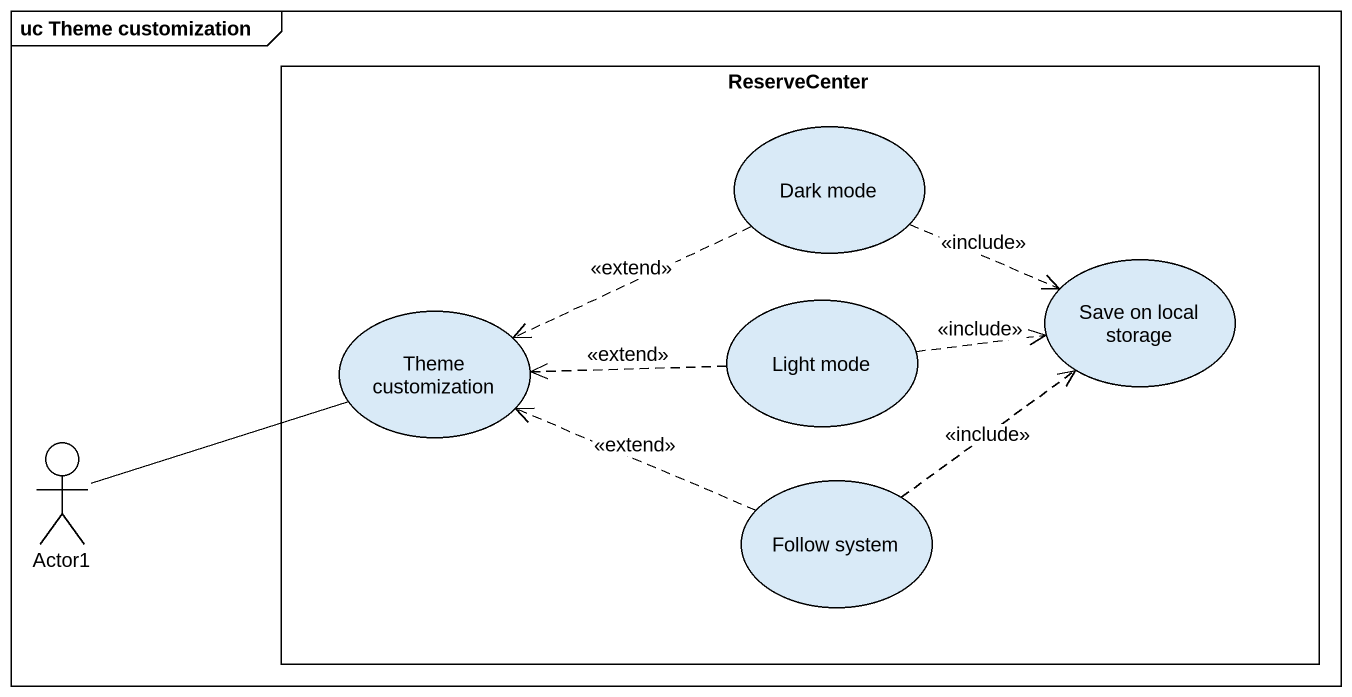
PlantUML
@startuml
mainframe uc Theme customization
rectangle ReserveCenter {
  usecase "Dark mode" as Dark_mode
  usecase "Theme customization" as Theme_customization
  usecase "Light mode" as Light_mode
  usecase "Save on local storage" as Save_on_local_storage
  usecase "Follow system" as Follow_system
}
actor Actor1
Dark_mode .left.> Theme_customization : <<extend>>
Dark_mode .right.> Save_on_local_storage : <<include>>
Light_mode .left.> Theme_customization : <<extend>>
Light_mode .right.> Save_on_local_storage : <<include>>
Actor1 -right- Theme_customization
Follow_system .left.> Theme_customization : <<extend>>
Follow_system .up.> Save_on_local_storage : <<include>>
@enduml
